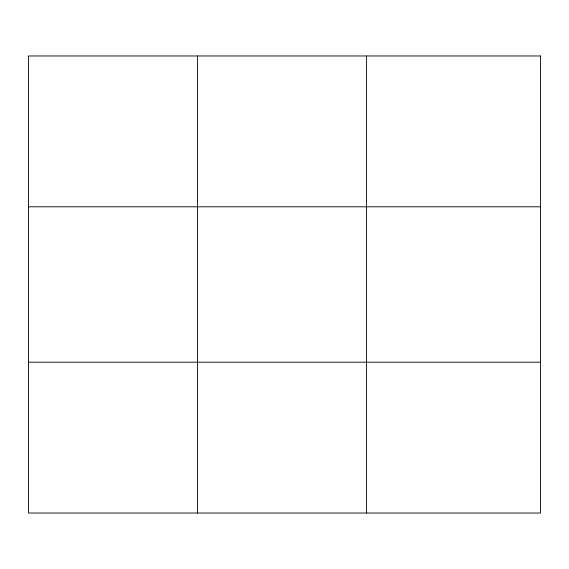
<?xml version="1.0" encoding="UTF-8"?>
<svg xmlns="http://www.w3.org/2000/svg" width="569" height="569" viewBox="0 0 569 569"><rect width="100%" height="100%" fill="white"/><g stroke="black" fill="none" stroke-linecap="round" stroke-linejoin="round"><path stroke-width="0.85" d="M197.443 513.025L197.443 55.975M366.436 513.025L366.436 55.975M28.45 206.803L540.55 206.803M28.45 362.197L540.55 362.197M540.55 55.975L540.55 513.025L28.45 513.025L28.45 55.975L540.55 55.975"/></g></svg>
